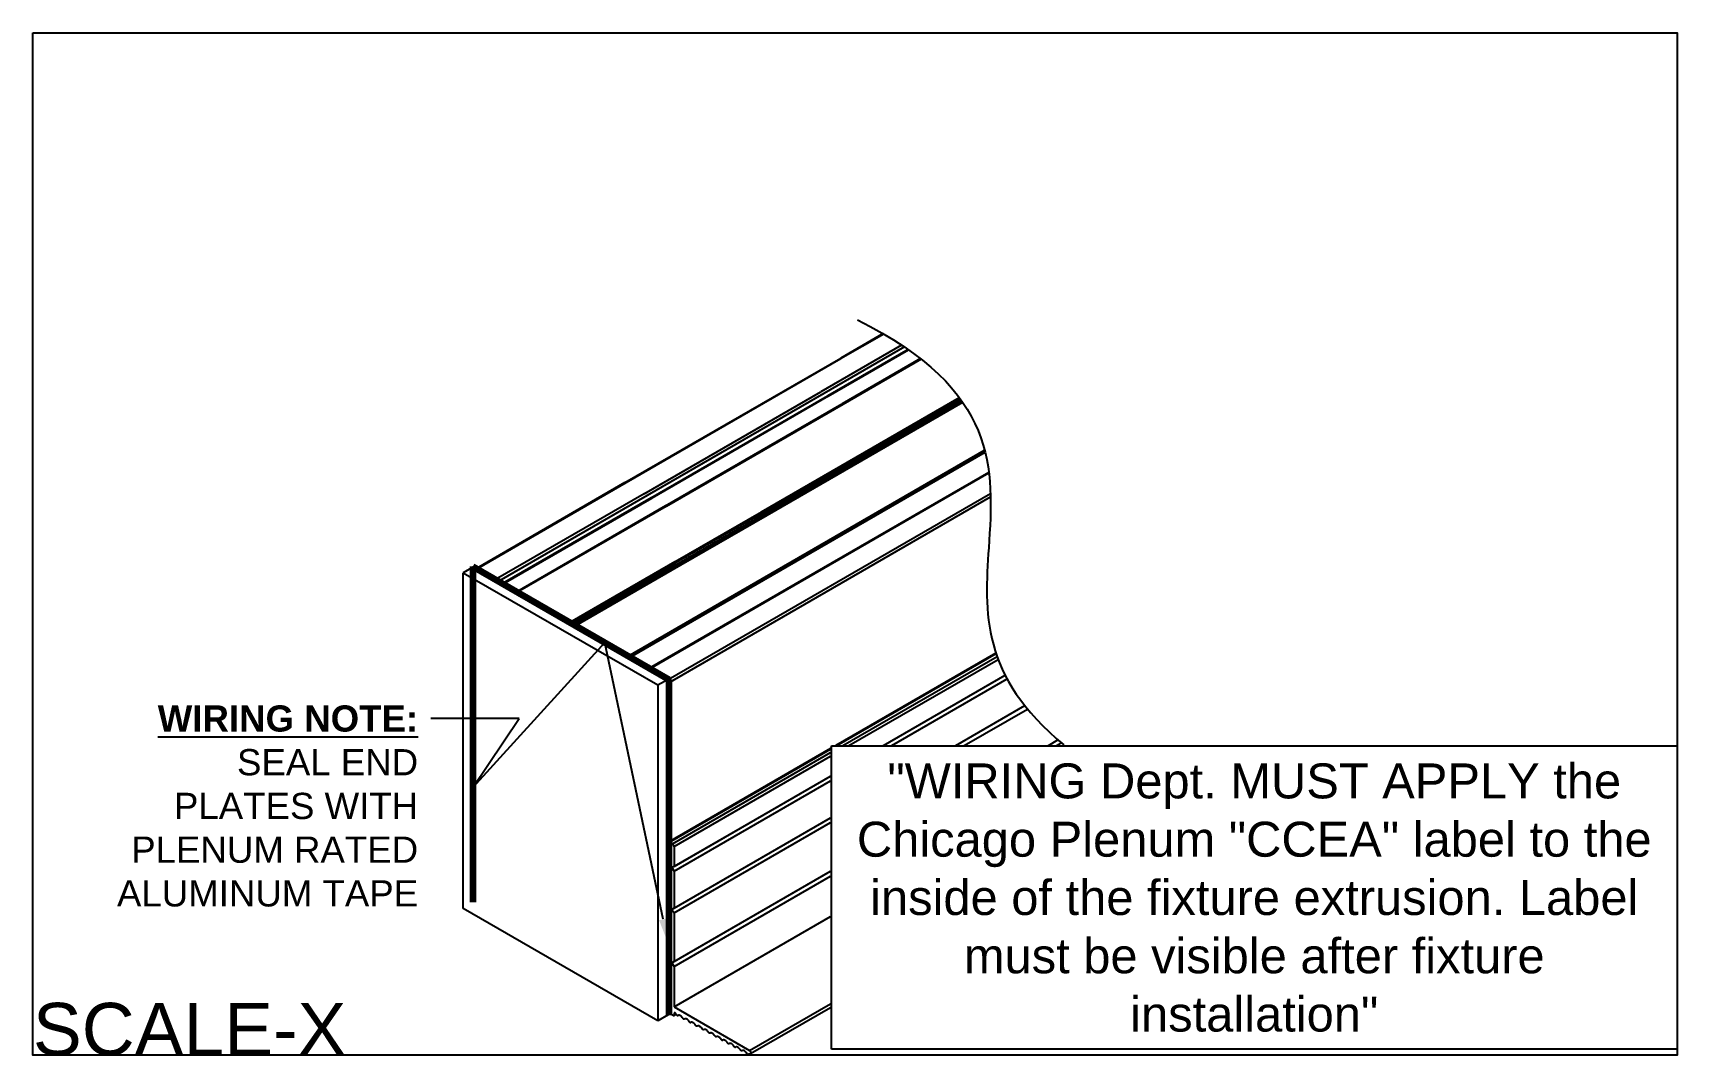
# Model space of a CAD drawing. Extents: x 0 to 11.8, y -7.3 to 0.
import ezdxf
from ezdxf import colors
from ezdxf.entities.mleader import LeaderData, LeaderLine
from ezdxf.math import Vec2, Vec3

# ---------------------------------------------------------------- set-up
doc = ezdxf.new("R2010")
doc.units = 0
doc.header["$LTSCALE"] = 0.5
doc.header["$MEASUREMENT"] = 0
for name, color, linetype in [('End Cap', 92, 'CONTINUOUS'), ('FAB DWG', 221, 'CONTINUOUS'), ('Housing', 150, 'CONTINUOUS')]:
    doc.layers.add(name, color=color, linetype=linetype)
doc.layers.add('Text-Unprinted', color=131, linetype='CONTINUOUS', plot=False)
doc.styles.add('LSAD_Standard', font='arial.ttf')

msp = doc.modelspace()

# ---------------------------------------------------------------- linework, layer by layer
at = {"layer": 'End Cap', "transparency": 16777216}
for p, q in [((3.152, -3.817), (3.077, -3.86)), ((3.077, -3.86), (4.468, -4.662)), ((3.077, -6.261), (3.077, -3.86)), ((4.543, -4.62), (3.152, -3.817)), ((4.468, -4.662), (4.543, -4.62)), ((4.468, -4.662), (4.468, -7.063)), ((4.468, -7.063), (3.077, -6.261)), ((4.543, -7.021), (4.468, -7.063))]:
    msp.add_line(p, q, dxfattribs=at)
at = {"layer": 'End Cap', "color": 1, "lineweight": 90, "transparency": 16777216}
for p, q in [((3.147, -3.814), (4.547, -4.622)), ((3.147, -3.814), (3.147, -6.215)), ((4.547, -4.622), (4.547, -7.023))]:
    msp.add_line(p, q, dxfattribs=at)
at = {"layer": 'Housing', "transparency": 16777216}
for p, q in [((6.212, -2.232), (5.634, -2.566)), ((6.084, -2.153), (5.776, -2.331)), ((6.08, -2.15), (5.777, -2.325)), ((4.234, -3.215), (5.777, -2.325)), ((5.776, -2.331), (4.239, -3.218)), ((6.232, -2.245), (5.656, -2.578)), ((6.258, -2.263), (5.684, -2.594)), ((5.688, -2.597), (6.262, -2.266)), ((6.348, -2.329), (5.786, -2.653)), ((6.351, -2.332), (5.791, -2.656)), ((4.372, -3.295), (5.634, -2.566)), ((5.656, -2.578), (4.393, -3.307)), ((4.421, -3.323), (5.684, -2.594)), ((5.688, -2.597), (4.425, -3.326)), ((4.523, -3.382), (5.786, -2.653)), ((5.791, -2.656), (4.528, -3.385)), ((5.21, -3.424), (6.625, -2.607)), ((5.217, -3.431), (6.63, -2.615)), ((5.224, -3.441), (6.638, -2.626)), ((5.239, -3.449), (6.646, -2.637)), ((5.246, -3.446), (6.647, -2.638)), ((5.251, -3.448), (6.649, -2.641)), ((4.257, -4.455), (6.806, -2.984)), ((4.271, -4.463), (6.81, -2.998)), ((6.836, -3.142), (4.409, -4.542)), ((4.413, -4.545), (6.837, -3.146)), ((4.234, -3.215), (3.172, -3.829)), ((4.239, -3.218), (3.177, -3.831)), ((4.372, -3.295), (3.309, -3.908)), ((4.393, -3.307), (3.331, -3.92)), ((4.421, -3.323), (3.359, -3.936)), ((3.363, -3.939), (4.425, -3.326)), ((4.523, -3.382), (3.461, -3.995)), ((4.528, -3.385), (3.466, -3.998)), ((4.543, -4.624), (6.848, -3.293)), ((4.543, -4.648), (6.848, -3.317)), ((4.593, -3.78), (5.21, -3.424)), ((5.217, -3.431), (4.599, -3.787)), ((4.606, -3.799), (5.224, -3.441)), ((4.62, -3.806), (5.239, -3.449)), ((5.246, -3.446), (4.627, -3.803)), ((4.634, -3.804), (5.251, -3.448)), ((3.841, -4.214), (4.593, -3.78)), ((3.85, -4.22), (4.599, -3.787)), ((3.863, -4.227), (4.606, -3.799)), ((3.877, -4.235), (4.62, -3.806)), ((3.878, -4.236), (4.627, -3.803)), ((3.882, -4.238), (4.634, -3.804)), ((6.886, -4.434), (5.741, -5.095)), ((5.75, -5.095), (6.888, -4.438)), ((5.792, -5.095), (6.895, -4.458)), ((5.834, -5.095), (6.902, -4.479)), ((6.083, -5.095), (6.953, -4.593)), ((6.083, -5.095), (6.953, -4.593)), ((6.142, -5.095), (6.966, -4.619)), ((6.6, -5.095), (7.093, -4.81)), ((6.6, -5.095), (7.093, -4.81)), ((6.659, -5.095), (7.112, -4.834)), ((7.262, -5.095), (7.33, -5.055)), ((7.262, -5.095), (7.33, -5.055)), ((5.704, -5.116), (4.546, -5.785)), ((4.553, -5.785), (5.704, -5.121)), ((4.574, -5.798), (5.704, -5.146)), ((4.585, -5.816), (5.704, -5.17)), ((7.321, -5.095), (7.354, -5.076)), ((4.57, -5.968), (5.704, -5.313)), ((4.585, -5.959), (5.704, -5.313)), ((4.585, -5.993), (5.704, -5.348)), ((4.57, -6.267), (5.704, -5.612)), ((4.585, -6.258), (5.704, -5.612)), ((4.585, -6.292), (5.704, -5.646)), ((4.543, -6.992), (4.543, -5.791)), ((4.553, -5.785), (4.574, -5.798)), ((4.585, -5.816), (4.585, -5.959)), ((4.585, -5.959), (4.57, -5.968)), ((4.57, -5.968), (4.585, -5.993)), ((4.57, -6.648), (5.704, -5.994)), ((4.585, -5.993), (4.585, -6.258)), ((4.585, -6.64), (5.704, -5.994)), ((4.585, -6.674), (5.704, -6.028)), ((4.585, -6.258), (4.57, -6.267)), ((4.57, -6.267), (4.585, -6.292)), ((4.585, -6.292), (4.585, -6.64)), ((4.585, -6.963), (5.704, -6.317)), ((4.585, -6.64), (4.57, -6.648)), ((4.57, -6.648), (4.585, -6.674)), ((4.585, -6.674), (4.585, -6.963)), ((4.578, -7.025), (4.553, -7.01)), ((4.583, -7.025), (4.599, -7.016)), ((4.585, -6.963), (5.125, -7.275)), ((4.585, -7.01), (4.592, -7.006)), ((4.585, -7.01), (4.585, -7.02)), ((4.585, -7.02), (4.598, -7.013)), ((4.603, -7.021), (4.597, -7.011)), ((4.614, -7.025), (4.612, -7.026)), ((4.649, -7.046), (4.648, -7.044)), ((4.66, -7.051), (4.658, -7.051)), ((5.125, -7.275), (5.704, -6.941)), ((5.132, -7.298), (5.704, -6.967)), ((4.694, -7.071), (4.693, -7.069)), ((4.706, -7.076), (4.704, -7.077)), ((4.74, -7.096), (4.739, -7.095)), ((4.752, -7.101), (4.75, -7.102)), ((4.786, -7.121), (4.785, -7.12)), ((4.798, -7.126), (4.796, -7.127)), ((4.832, -7.146), (4.831, -7.145)), ((4.843, -7.151), (4.842, -7.152)), ((4.878, -7.172), (4.877, -7.17)), ((4.888, -7.177), (4.888, -7.177)), ((4.923, -7.197), (4.922, -7.196)), ((4.934, -7.201), (4.932, -7.202)), ((4.969, -7.222), (4.968, -7.22)), ((4.98, -7.226), (4.978, -7.227)), ((5.014, -7.247), (5.013, -7.245)), ((5.026, -7.252), (5.024, -7.252)), ((5.06, -7.272), (5.059, -7.271)), ((5.072, -7.277), (5.07, -7.278)), ((5.106, -7.297), (5.105, -7.296)), ((5.131, -7.298), (5.116, -7.303))]:
    msp.add_line(p, q, dxfattribs=at)
at = {"layer": 'Housing', "transparency": 16777216, "flags": 128}
for points in [[(4.597, -7.011), (4.595, -7.009), (4.593, -7.007), (4.591, -7.006), (4.589, -7.005), (4.587, -7.006), (4.586, -7.007), (4.585, -7.008), (4.585, -7.01)], [(4.612, -7.026), (4.611, -7.027), (4.61, -7.027), (4.609, -7.026), (4.607, -7.026), (4.606, -7.025), (4.605, -7.024), (4.604, -7.022), (4.603, -7.021)], [(4.648, -7.044), (4.644, -7.039), (4.64, -7.034), (4.635, -7.03), (4.631, -7.027), (4.626, -7.025), (4.622, -7.024), (4.618, -7.024), (4.614, -7.025)], [(4.658, -7.051), (4.657, -7.052), (4.656, -7.052), (4.655, -7.051), (4.653, -7.051), (4.652, -7.05), (4.651, -7.049), (4.65, -7.048), (4.649, -7.046)], [(4.693, -7.069), (4.69, -7.064), (4.686, -7.059), (4.681, -7.055), (4.677, -7.052), (4.672, -7.05), (4.668, -7.049), (4.663, -7.049), (4.66, -7.051)], [(4.704, -7.077), (4.703, -7.077), (4.702, -7.077), (4.701, -7.077), (4.699, -7.076), (4.698, -7.075), (4.697, -7.074), (4.696, -7.073), (4.694, -7.071)], [(4.739, -7.095), (4.736, -7.089), (4.732, -7.085), (4.727, -7.081), (4.722, -7.077), (4.718, -7.075), (4.713, -7.074), (4.709, -7.074), (4.706, -7.076)], [(4.75, -7.102), (4.749, -7.102), (4.748, -7.102), (4.746, -7.102), (4.745, -7.101), (4.744, -7.1), (4.743, -7.099), (4.741, -7.098), (4.74, -7.096)], [(4.785, -7.12), (4.782, -7.114), (4.777, -7.11), (4.773, -7.106), (4.768, -7.103), (4.764, -7.1), (4.759, -7.099), (4.755, -7.1), (4.752, -7.101)], [(4.796, -7.127), (4.795, -7.127), (4.794, -7.127), (4.792, -7.127), (4.791, -7.126), (4.79, -7.125), (4.788, -7.124), (4.787, -7.123), (4.786, -7.121)], [(4.831, -7.145), (4.827, -7.139), (4.823, -7.135), (4.819, -7.131), (4.814, -7.128), (4.81, -7.126), (4.805, -7.125), (4.801, -7.125), (4.798, -7.126)], [(4.842, -7.152), (4.841, -7.152), (4.84, -7.152), (4.838, -7.152), (4.837, -7.151), (4.836, -7.15), (4.834, -7.149), (4.833, -7.148), (4.832, -7.146)], [(4.877, -7.17), (4.873, -7.165), (4.869, -7.16), (4.865, -7.156), (4.86, -7.153), (4.856, -7.151), (4.851, -7.15), (4.847, -7.15), (4.843, -7.151)], [(4.888, -7.177), (4.887, -7.177), (4.885, -7.177), (4.884, -7.177), (4.883, -7.176), (4.882, -7.176), (4.88, -7.174), (4.879, -7.173), (4.878, -7.172)], [(4.922, -7.196), (4.918, -7.19), (4.914, -7.186), (4.91, -7.182), (4.905, -7.179), (4.901, -7.176), (4.896, -7.175), (4.892, -7.175), (4.888, -7.177)], [(4.932, -7.202), (4.931, -7.203), (4.93, -7.203), (4.929, -7.202), (4.927, -7.202), (4.926, -7.201), (4.925, -7.2), (4.924, -7.198), (4.923, -7.197)], [(4.968, -7.22), (4.964, -7.215), (4.96, -7.21), (4.955, -7.206), (4.951, -7.203), (4.946, -7.201), (4.942, -7.2), (4.938, -7.2), (4.934, -7.201)], [(4.978, -7.227), (4.977, -7.228), (4.976, -7.228), (4.975, -7.227), (4.973, -7.227), (4.972, -7.226), (4.971, -7.225), (4.97, -7.223), (4.969, -7.222)], [(5.013, -7.245), (5.01, -7.24), (5.006, -7.235), (5.001, -7.231), (4.997, -7.228), (4.992, -7.226), (4.988, -7.225), (4.983, -7.225), (4.98, -7.226)], [(5.024, -7.252), (5.023, -7.253), (5.022, -7.253), (5.021, -7.253), (5.019, -7.252), (5.018, -7.251), (5.017, -7.25), (5.015, -7.249), (5.014, -7.247)], [(5.059, -7.271), (5.056, -7.265), (5.051, -7.26), (5.047, -7.257), (5.042, -7.253), (5.038, -7.251), (5.033, -7.25), (5.029, -7.25), (5.026, -7.252)], [(5.07, -7.278), (5.069, -7.278), (5.068, -7.278), (5.066, -7.278), (5.065, -7.277), (5.064, -7.276), (5.063, -7.275), (5.061, -7.274), (5.06, -7.272)], [(5.105, -7.296), (5.102, -7.29), (5.097, -7.286), (5.093, -7.282), (5.088, -7.279), (5.084, -7.276), (5.079, -7.275), (5.075, -7.276), (5.072, -7.277)], [(5.125, -7.275), (5.128, -7.277), (5.13, -7.28), (5.133, -7.284), (5.134, -7.288), (5.134, -7.291), (5.134, -7.294), (5.133, -7.297), (5.131, -7.298)], [(5.116, -7.303), (5.115, -7.303), (5.114, -7.303), (5.112, -7.303), (5.111, -7.302), (5.11, -7.301), (5.108, -7.3), (5.107, -7.299), (5.106, -7.297)]]:
    msp.add_lwpolyline(points, dxfattribs=at)
at = {"layer": 'Housing', "transparency": 16777216}
for centre, radius, start, end in [((4.549, -5.79), 0.00655, 50.815, 189.2203), ((4.562, -5.817), 0.023, 2.6023, 57.3977), ((4.566, -6.991), 0.023, 182.6023, 237.3977), ((4.581, -7.021), 0.00438, 230.9377, 9.9651)]:
    msp.add_arc(centre, radius, start, end, dxfattribs=at)
at = {"layer": 'Housing', "color": 1, "transparency": 16777216}
msp.add_open_spline([(5.896, -2.052), (6.909, -2.554), (6.842, -3.576), (6.775, -4.598), (7.372, -5.09)], degree=3, knots=[0, 0, 0, 0, 1, 1.813202, 1.813202, 1.813202, 1.813202], dxfattribs=at)
at = {"layer": 'Text-Unprinted', "ltscale": 0.5, "transparency": 16777216}
msp.add_lwpolyline([(0, 0), (11.758, 0), (11.758, -7.31), (0, -7.31)], close=True, dxfattribs=at)

# ---------------------------------------------------------------- texts
at = {"layer": 'FAB DWG', "transparency": 16777216, "insert": (8.734, -5.223), "char_height": 0.25, "width": 5.79839, "attachment_point": 2, "style": 'LSAD_Standard', "bg_fill": 16, "box_fill_scale": 1.5, "bg_fill_color": 256, "bg_fill_transparency": 0}
msp.add_mtext('"WIRING Dept. MUST APPLY the Chicago Plenum "CCEA" label to the inside of the fixture extrusion. Label must be visible after fixture installation"', dxfattribs=at)
at = {"layer": 'Text-Unprinted', "ltscale": 0.5, "transparency": 16777216, "style": 'LSAD_Standard'}
msp.add_attdef('SCALE-X', (0, -7.31), 'XEffectiveScaleFactor', height=0.375, dxfattribs=at)

# ---------------------------------------------------------------- leaders
at = {"layer": 'FAB DWG', "ltscale": 0.5, "transparency": 16777216}
ml = msp.add_multileader_mtext('Standard', dxfattribs=at)
ml.set_content('\\A1;{\\fArial|b1|i0|c0|p34;\\LWIRING NOTE:\\P}SEAL END PLATES WITH PLENUM RATED ALUMINUM TAPE', color=256, style='LSAD_Standard')
ml.set_leader_properties()
ml.build(insert=Vec2(0, 0))
ml.multileader.update_dxf_attribs({"text_left_attachment_type": 2, "dogleg_length": 0.36, "arrow_head_size": 0.188})
ctx = ml.context
ctx.base_point, ctx.char_height, ctx.arrow_head_size, ctx.landing_gap_size, ctx.plane_origin = Vec3(0.318, -5.53), 0.1875, 0.188, 0.09, Vec3(5.594, 12.529)
ctx.left_attachment, ctx.text_align_type = 2, 2
notes = []
notes.append((ctx, [(1, (1, 1, 0), (3.477, -4.901), (-1, 0), 0.631, [(2, [(4.547, -6.521), (4.09, -4.358), (3.147, -5.395)], 0, [])])]))
ctx.mtext.insert, ctx.mtext.width, ctx.mtext.defined_height, ctx.mtext.alignment, ctx.mtext.flow_direction = Vec3(2.755, -4.808), 2.35182, 1.498, 3, 5
for ctx, leaders in notes:
    for number, flags, end, landing, length, lines in leaders:
        leader = LeaderData()
        leader.index, (leader.has_last_leader_line, leader.has_dogleg_vector, leader.attachment_direction) = number, flags
        leader.last_leader_point, leader.dogleg_vector, leader.dogleg_length = Vec3(end), Vec3(landing), length
        for number, points, colour, breaks in lines:
            line = LeaderLine()
            line.index, line.vertices, line.color, line.breaks = number, Vec3.list(points), colors.encode_raw_color(colour), breaks
            leader.lines.append(line)
        ctx.leaders.append(leader)

doc.saveas('drawing.dxf')
